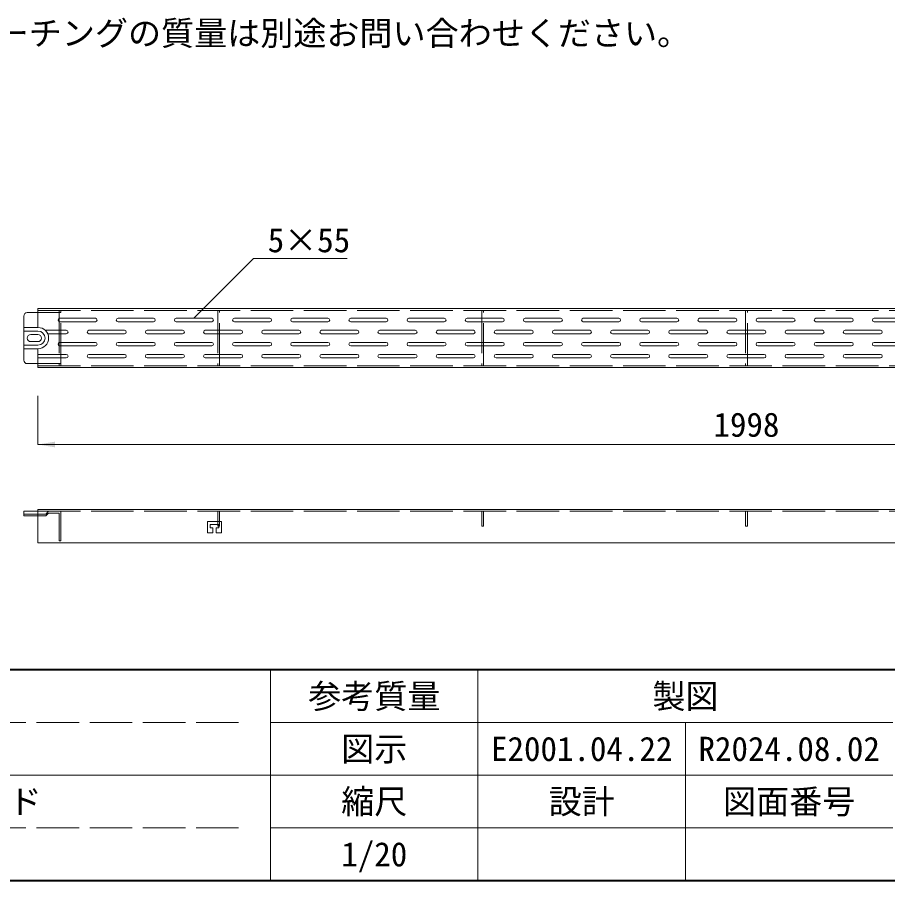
# Model space of a CAD drawing. Units: millimetres at full size; details may follow other scales. Extents: x 1009 to 10088, y 2190 to 8656.
# Drawn here: x 7753 to 8980, y 2390 to 3607 of the extents above; entities that cross this region are included whole.
import ezdxf
from ezdxf.enums import TextEntityAlignment as Align

# ---------------------------------------------------------------- set-up
doc = ezdxf.new("R2010")
doc.units = ezdxf.units.MM
doc.header["$LTSCALE"] = 10
doc.linetypes.add('DASHED', pattern=[7.5, 6, -1.5])
doc.linetypes.add('USER2', pattern=[57.15, 38.1, -6.35, 6.35, -6.35])
for name, color, linetype, lineweight in [('(0-0)', 4, 'Continuous', 13), ('図枠', 7, 'Continuous', 5), ('寸法線', 7, 'Continuous', 9), ('引出線', 4, 'Continuous', 13), ('補助線', 8, 'USER2', 9), ('ｸﾞﾚｰﾁﾝｸﾞ', 4, 'Continuous', 5)]:
    doc.layers.add(name, color=color, linetype=linetype, lineweight=lineweight)
doc.layers.add('文字', color=7, linetype='Continuous')
doc.styles.add('ＭＳ ゴシック', font='')
doc.styles.get('ＭＳ ゴシック').set_extended_font_data('MS Gothic')

# ---------------------------------------------------------------- blocks, each defined once
blk = doc.blocks.new('filled_arrow')
at = {"color": 0, "linetype": 'Continuous', "lineweight": -2}
blk.add_solid([(7.5, 1.25), (0, 0), (7.5, -1.25)], dxfattribs=at)

msp = doc.modelspace()

# ---------------------------------------------------------------- linework, layer by layer
at = {"layer": '(0-0)', "color": 7, "lineweight": 5}
for p, q in [((7767.38, 3190.89), (7782.38, 3190.89)), ((9780.37, 3196.39), (7782.38, 3196.39)), ((7782.38, 3196.39), (7782.38, 3169.89)), ((7762.38, 3123.89), (7762.38, 3185.89)), ((7762.38, 3169.89), (7762.38, 3139.89)), ((7782.38, 3169.89), (7762.38, 3169.89)), ((7762.38, 3164.89), (7762.38, 3144.89)), ((7782.38, 3164.89), (7762.38, 3164.89)), ((7782.38, 3159.89), (7772.38, 3159.89)), ((7762.38, 3144.89), (7782.38, 3144.89)), ((7772.38, 3149.89), (7782.38, 3149.89)), ((7762.38, 3139.89), (7782.38, 3139.89)), ((7782.38, 3139.89), (7782.38, 3113.39)), ((7782.38, 3118.89), (7767.38, 3118.89)), ((7782.38, 3113.39), (9780.37, 3113.39)), ((7762.38, 2906.89), (7762.38, 2910.89)), ((7762.38, 2910.89), (7782.38, 2910.89)), ((7782.38, 2913.39), (7782.38, 2866.39)), ((9780.37, 2913.39), (7782.38, 2913.39)), ((7762.38, 2906.89), (7762.38, 2904.39)), ((7782.38, 2906.89), (7762.38, 2906.89)), ((7762.38, 2904.39), (7782.38, 2904.39)), ((8021.38, 2880.39), (8021.38, 2896.39)), ((8021.38, 2896.39), (8031.38, 2896.39)), ((8031.38, 2896.39), (8041.37, 2896.39)), ((8041.37, 2896.39), (8041.37, 2880.39)), ((8025.37, 2892.39), (8025.37, 2887.39)), ((8037.38, 2892.39), (8025.37, 2892.39)), ((8025.37, 2887.39), (8028.88, 2887.39)), ((8028.88, 2887.39), (8028.88, 2880.39)), ((8033.88, 2880.39), (8033.88, 2887.39)), ((8033.88, 2887.39), (8037.38, 2887.39)), ((8037.38, 2887.39), (8037.38, 2892.39)), ((8028.88, 2880.39), (8021.38, 2880.39)), ((8041.37, 2880.39), (8033.88, 2880.39)), ((7782.38, 2866.39), (9780.37, 2866.39))]:
    msp.add_line(p, q, dxfattribs=at)
at = {"layer": '(0-0)', "color": 7, "linetype": 'DASHED', "lineweight": 5}
for p, q in [((7782.38, 3193.89), (9780.37, 3193.89)), ((7814.88, 3193.89), (7812.38, 3193.89)), ((7782.38, 3115.89), (9780.37, 3115.89)), ((7812.38, 3115.89), (7814.88, 3115.89)), ((7782.38, 2910.89), (9780.37, 2910.89)), ((7797.38, 2910.89), (7793.38, 2906.89)), ((7793.38, 2904.39), (7797.38, 2908.39)), ((7814.88, 2910.89), (7797.38, 2910.89)), ((7797.38, 2908.39), (7812.38, 2908.39)), ((7812.38, 2908.39), (7812.38, 2869.39)), ((7814.88, 2869.39), (7814.88, 2910.89)), ((7793.38, 2906.89), (7782.38, 2906.89)), ((7782.38, 2904.39), (7793.38, 2904.39)), ((7812.38, 2869.39), (7814.88, 2869.39))]:
    msp.add_line(p, q, dxfattribs=at)
at = {"layer": '(0-0)', "linetype": 'DASHED', "lineweight": 5}
for p, q in [((8036.12, 2910.89), (8036.12, 2889.89)), ((8038.63, 2910.89), (8036.12, 2910.89)), ((8038.63, 2889.89), (8038.63, 2910.89)), ((8408.12, 2910.89), (8408.12, 2889.89)), ((8410.62, 2910.89), (8408.12, 2910.89)), ((8410.62, 2889.89), (8410.62, 2910.89)), ((8780.12, 2910.89), (8780.12, 2889.89)), ((8782.62, 2910.89), (8780.12, 2910.89)), ((8782.62, 2889.89), (8782.62, 2910.89)), ((8036.12, 2889.89), (8038.63, 2889.89)), ((8408.12, 2889.89), (8410.62, 2889.89)), ((8780.12, 2889.89), (8782.62, 2889.89))]:
    msp.add_line(p, q, dxfattribs=at)
at = {"layer": '(0-0)', "color": 7, "lineweight": 5}
for centre, radius, start, end in [((7767.38, 3185.89), 5, 90, 180), ((7782.38, 3154.89), 15, 270, 90), ((7782.38, 3154.89), 15, 0, 90), ((7772.38, 3154.89), 5, 90, 180), ((7772.38, 3154.89), 5, 180, 270), ((7782.38, 3154.89), 10, 0, 90), ((7782.38, 3154.89), 5, 0, 90), ((7782.38, 3154.89), 15, 270, 0), ((7782.38, 3154.89), 10, 270, 0), ((7782.38, 3154.89), 5, 270, 0), ((7767.38, 3123.89), 5, 180, 270)]:
    msp.add_arc(centre, radius, start, end, dxfattribs=at)
at = {"layer": '図枠', "lineweight": 13}
for p, q in [((9887.86, 2687.37), (6287.86, 2687.37)), ((8110.36, 2390.37), (8110.36, 2687.37)), ((8402.86, 2390.37), (8402.86, 2687.37)), ((8987.86, 2613.12), (8110.36, 2613.12)), ((8695.36, 2390.37), (8695.36, 2613.12)), ((8987.86, 2538.87), (6287.86, 2538.87)), ((8987.86, 2464.62), (8110.36, 2464.62))]:
    msp.add_line(p, q, dxfattribs=at)
at = {"layer": '図枠', "linetype": 'DASHED', "lineweight": 9}
for p, q in [((8065.36, 2613.12), (6647.86, 2613.12)), ((8065.36, 2464.62), (6647.86, 2464.62))]:
    msp.add_line(p, q, dxfattribs=at)
at = {"layer": '図枠', "lineweight": 40}
msp.add_line((6287.86, 2390.37), (9887.86, 2390.37), dxfattribs=at)
at = {"layer": '寸法線', "lineweight": 13}
for p, q in [((7782.38, 3073.39), (7782.38, 3004.95)), ((7782.38, 3004.95), (9780.37, 3004.95))]:
    msp.add_line(p, q, dxfattribs=at)
at = {"layer": '引出線'}
msp.add_lwpolyline([(8002.38, 3182.89), (8086.36, 3266.87), (8218.56, 3266.87)], dxfattribs=at)
at = {"layer": '補助線', "linetype": 'Continuous', "lineweight": 40}
msp.add_line((9887.86, 2687.37), (6287.86, 2687.37), dxfattribs=at)
at = {"layer": 'ｸﾞﾚｰﾁﾝｸﾞ', "linetype": 'DASHED'}
for p, q in [((7782.38, 3190.89), (7814.88, 3190.89)), ((7812.38, 3193.89), (7812.38, 3115.89)), ((7814.88, 3115.89), (7814.88, 3193.89)), ((8036.12, 3193.89), (8036.12, 3115.89)), ((8038.63, 3193.89), (8036.12, 3193.89)), ((8038.63, 3115.89), (8038.63, 3193.89)), ((8408.12, 3193.89), (8408.12, 3115.89)), ((8410.62, 3193.89), (8408.12, 3193.89)), ((8410.62, 3115.89), (8410.62, 3193.89)), ((8780.12, 3193.89), (8780.12, 3115.89)), ((8782.62, 3193.89), (8780.12, 3193.89)), ((8782.62, 3115.89), (8782.62, 3193.89)), ((7814.88, 3118.89), (7782.38, 3118.89)), ((8036.12, 3115.89), (8038.63, 3115.89)), ((8408.12, 3115.89), (8410.62, 3115.89)), ((8780.12, 3115.89), (8782.62, 3115.89))]:
    msp.add_line(p, q, dxfattribs=at)
at = {"layer": 'ｸﾞﾚｰﾁﾝｸﾞ'}
for p, q in [((7863.38, 3182.89), (7813.38, 3182.89)), ((7813.38, 3177.89), (7863.38, 3177.89)), ((7945.38, 3182.89), (7895.38, 3182.89)), ((7895.38, 3177.89), (7945.38, 3177.89)), ((8027.38, 3182.89), (7977.38, 3182.89)), ((7977.38, 3177.89), (8027.38, 3177.89)), ((8109.37, 3182.89), (8059.37, 3182.89)), ((8059.37, 3177.89), (8109.37, 3177.89)), ((8191.37, 3182.89), (8141.37, 3182.89)), ((8141.37, 3177.89), (8191.37, 3177.89)), ((8273.37, 3182.89), (8223.37, 3182.89)), ((8223.37, 3177.89), (8273.37, 3177.89)), ((8355.37, 3182.89), (8305.37, 3182.89)), ((8305.37, 3177.89), (8355.37, 3177.89)), ((8437.37, 3182.89), (8387.37, 3182.89)), ((8387.37, 3177.89), (8437.37, 3177.89)), ((8519.37, 3182.89), (8469.37, 3182.89)), ((8469.37, 3177.89), (8519.37, 3177.89)), ((8601.37, 3182.89), (8551.37, 3182.89)), ((8551.37, 3177.89), (8601.37, 3177.89)), ((8683.37, 3182.89), (8633.37, 3182.89)), ((8633.37, 3177.89), (8683.37, 3177.89)), ((8765.37, 3182.89), (8715.37, 3182.89)), ((8715.37, 3177.89), (8765.37, 3177.89)), ((8847.37, 3182.89), (8797.37, 3182.89)), ((8797.37, 3177.89), (8847.37, 3177.89)), ((8929.37, 3182.89), (8879.37, 3182.89)), ((8879.37, 3177.89), (8929.37, 3177.89)), ((9011.37, 3182.89), (8961.37, 3182.89)), ((8961.37, 3177.89), (9011.37, 3177.89)), ((7822.38, 3165.89), (7792.57, 3165.89)), ((7904.38, 3165.89), (7854.38, 3165.89)), ((7986.38, 3165.89), (7936.37, 3165.89)), ((8068.38, 3165.89), (8018.38, 3165.89)), ((8150.38, 3165.89), (8100.37, 3165.89)), ((8232.38, 3165.89), (8182.37, 3165.89)), ((8314.38, 3165.89), (8264.37, 3165.89)), ((8396.37, 3165.89), (8346.37, 3165.89)), ((8478.37, 3165.89), (8428.37, 3165.89)), ((8560.37, 3165.89), (8510.37, 3165.89)), ((8642.37, 3165.89), (8592.37, 3165.89)), ((8724.37, 3165.89), (8674.37, 3165.89)), ((8806.37, 3165.89), (8756.37, 3165.89)), ((8888.37, 3165.89), (8838.37, 3165.89)), ((8970.37, 3165.89), (8920.37, 3165.89)), ((7796.12, 3160.89), (7822.38, 3160.89)), ((7854.38, 3160.89), (7904.38, 3160.89)), ((7936.37, 3160.89), (7986.38, 3160.89)), ((8018.38, 3160.89), (8068.38, 3160.89)), ((8100.37, 3160.89), (8150.38, 3160.89)), ((8182.37, 3160.89), (8232.38, 3160.89)), ((8264.37, 3160.89), (8314.38, 3160.89)), ((8346.37, 3160.89), (8396.37, 3160.89)), ((8428.37, 3160.89), (8478.37, 3160.89)), ((8510.37, 3160.89), (8560.37, 3160.89)), ((8592.37, 3160.89), (8642.37, 3160.89)), ((8674.37, 3160.89), (8724.37, 3160.89)), ((8756.37, 3160.89), (8806.37, 3160.89)), ((8838.37, 3160.89), (8888.37, 3160.89)), ((8920.37, 3160.89), (8970.37, 3160.89)), ((7863.38, 3148.89), (7813.38, 3148.89)), ((7813.38, 3143.89), (7863.38, 3143.89)), ((7945.38, 3148.89), (7895.38, 3148.89)), ((7895.38, 3143.89), (7945.38, 3143.89)), ((8027.38, 3148.89), (7977.38, 3148.89)), ((7977.38, 3143.89), (8027.38, 3143.89)), ((8109.37, 3148.89), (8059.37, 3148.89)), ((8059.37, 3143.89), (8109.37, 3143.89)), ((8191.37, 3148.89), (8141.37, 3148.89)), ((8141.37, 3143.89), (8191.37, 3143.89)), ((8273.37, 3148.89), (8223.37, 3148.89)), ((8223.37, 3143.89), (8273.37, 3143.89)), ((8355.37, 3148.89), (8305.37, 3148.89)), ((8305.37, 3143.89), (8355.37, 3143.89)), ((8437.37, 3148.89), (8387.37, 3148.89)), ((8387.37, 3143.89), (8437.37, 3143.89)), ((8519.37, 3148.89), (8469.37, 3148.89)), ((8469.37, 3143.89), (8519.37, 3143.89)), ((8601.37, 3148.89), (8551.37, 3148.89)), ((8551.37, 3143.89), (8601.37, 3143.89)), ((8683.37, 3148.89), (8633.37, 3148.89)), ((8633.37, 3143.89), (8683.37, 3143.89)), ((8765.37, 3148.89), (8715.37, 3148.89)), ((8715.37, 3143.89), (8765.37, 3143.89)), ((8847.37, 3148.89), (8797.37, 3148.89)), ((8797.37, 3143.89), (8847.37, 3143.89)), ((8929.37, 3148.89), (8879.37, 3148.89)), ((8879.37, 3143.89), (8929.37, 3143.89)), ((9011.37, 3148.89), (8961.37, 3148.89)), ((8961.37, 3143.89), (9011.37, 3143.89)), ((7822.38, 3131.89), (7782.38, 3131.89)), ((7904.38, 3131.89), (7854.38, 3131.89)), ((7986.38, 3131.89), (7936.37, 3131.89)), ((8068.38, 3131.89), (8018.38, 3131.89)), ((8150.38, 3131.89), (8100.37, 3131.89)), ((8232.38, 3131.89), (8182.37, 3131.89)), ((8314.38, 3131.89), (8264.37, 3131.89)), ((8396.37, 3131.89), (8346.37, 3131.89)), ((8478.37, 3131.89), (8428.37, 3131.89)), ((8560.37, 3131.89), (8510.37, 3131.89)), ((8642.37, 3131.89), (8592.37, 3131.89)), ((8724.37, 3131.89), (8674.37, 3131.89)), ((8806.37, 3131.89), (8756.37, 3131.89)), ((8888.37, 3131.89), (8838.37, 3131.89)), ((8970.37, 3131.89), (8920.37, 3131.89)), ((7782.38, 3126.89), (7822.38, 3126.89)), ((7854.38, 3126.89), (7904.38, 3126.89)), ((7936.37, 3126.89), (7986.38, 3126.89)), ((8018.38, 3126.89), (8068.38, 3126.89)), ((8100.37, 3126.89), (8150.38, 3126.89)), ((8182.37, 3126.89), (8232.38, 3126.89)), ((8264.37, 3126.89), (8314.38, 3126.89)), ((8346.37, 3126.89), (8396.37, 3126.89)), ((8428.37, 3126.89), (8478.37, 3126.89)), ((8510.37, 3126.89), (8560.37, 3126.89)), ((8592.37, 3126.89), (8642.37, 3126.89)), ((8674.37, 3126.89), (8724.37, 3126.89)), ((8756.37, 3126.89), (8806.37, 3126.89)), ((8838.37, 3126.89), (8888.37, 3126.89)), ((8920.37, 3126.89), (8970.37, 3126.89))]:
    msp.add_line(p, q, dxfattribs=at)
for centre, start, end in [((7813.38, 3180.39), 90, 270), ((7863.38, 3180.39), 270, 90), ((7895.38, 3180.39), 90, 270), ((7945.38, 3180.39), 270, 90), ((7977.38, 3180.39), 90, 270), ((8027.38, 3180.39), 270, 90), ((8059.37, 3180.39), 90, 270), ((8109.37, 3180.39), 270, 90), ((8141.37, 3180.39), 90, 270), ((8191.37, 3180.39), 270, 90), ((8223.37, 3180.39), 90, 270), ((8273.37, 3180.39), 270, 90), ((8305.37, 3180.39), 90, 270), ((8355.37, 3180.39), 270, 90), ((8387.37, 3180.39), 90, 270), ((8437.37, 3180.39), 270, 90), ((8469.37, 3180.39), 90, 270), ((8519.37, 3180.39), 270, 90), ((8551.37, 3180.39), 90, 270), ((8601.37, 3180.39), 270, 90), ((8633.37, 3180.39), 90, 270), ((8683.37, 3180.39), 270, 90), ((8715.37, 3180.39), 90, 270), ((8765.37, 3180.39), 270, 90), ((8797.37, 3180.39), 90, 270), ((8847.37, 3180.39), 270, 90), ((8879.37, 3180.39), 90, 270), ((8929.37, 3180.39), 270, 90), ((8961.37, 3180.39), 90, 270), ((7822.38, 3163.39), 270, 90), ((7854.38, 3163.39), 90, 270), ((7904.38, 3163.39), 270, 90), ((7936.37, 3163.39), 90, 270), ((7986.38, 3163.39), 270, 90), ((8018.38, 3163.39), 90, 270), ((8068.38, 3163.39), 270, 90), ((8100.37, 3163.39), 90, 270), ((8150.38, 3163.39), 270, 90), ((8182.37, 3163.39), 90, 270), ((8232.38, 3163.39), 270, 90), ((8264.37, 3163.39), 90, 270), ((8314.38, 3163.39), 270, 90), ((8346.37, 3163.39), 90, 270), ((8396.37, 3163.39), 270, 90), ((8428.37, 3163.39), 90, 270), ((8478.37, 3163.39), 270, 90), ((8510.37, 3163.39), 90, 270), ((8560.37, 3163.39), 270, 90), ((8592.37, 3163.39), 90, 270), ((8642.37, 3163.39), 270, 90), ((8674.37, 3163.39), 90, 270), ((8724.37, 3163.39), 270, 90), ((8756.37, 3163.39), 90, 270), ((8806.37, 3163.39), 270, 90), ((8838.37, 3163.39), 90, 270), ((8888.37, 3163.39), 270, 90), ((8920.37, 3163.39), 90, 270), ((8970.37, 3163.39), 270, 90), ((7813.38, 3146.39), 90, 270), ((7863.38, 3146.39), 270, 90), ((7895.38, 3146.39), 90, 270), ((7945.38, 3146.39), 270, 90), ((7977.38, 3146.39), 90, 270), ((8027.38, 3146.39), 270, 90), ((8059.37, 3146.39), 90, 270), ((8109.37, 3146.39), 270, 90), ((8141.37, 3146.39), 90, 270), ((8191.37, 3146.39), 270, 90), ((8223.37, 3146.39), 90, 270), ((8273.37, 3146.39), 270, 90), ((8305.37, 3146.39), 90, 270), ((8355.37, 3146.39), 270, 90), ((8387.37, 3146.39), 90, 270), ((8437.37, 3146.39), 270, 90), ((8469.37, 3146.39), 90, 270), ((8519.37, 3146.39), 270, 90), ((8551.37, 3146.39), 90, 270), ((8601.37, 3146.39), 270, 90), ((8633.37, 3146.39), 90, 270), ((8683.37, 3146.39), 270, 90), ((8715.37, 3146.39), 90, 270), ((8765.37, 3146.39), 270, 90), ((8797.37, 3146.39), 90, 270), ((8847.37, 3146.39), 270, 90), ((8879.37, 3146.39), 90, 270), ((8929.37, 3146.39), 270, 90), ((8961.37, 3146.39), 90, 270), ((7822.38, 3129.39), 270, 90), ((7854.38, 3129.39), 90, 270), ((7904.38, 3129.39), 270, 90), ((7936.37, 3129.39), 90, 270), ((7986.38, 3129.39), 270, 90), ((8018.38, 3129.39), 90, 270), ((8068.38, 3129.39), 270, 90), ((8100.37, 3129.39), 90, 270), ((8150.38, 3129.39), 270, 90), ((8182.37, 3129.39), 90, 270), ((8232.38, 3129.39), 270, 90), ((8264.37, 3129.39), 90, 270), ((8314.38, 3129.39), 270, 90), ((8346.37, 3129.39), 90, 270), ((8396.37, 3129.39), 270, 90), ((8428.37, 3129.39), 90, 270), ((8478.37, 3129.39), 270, 90), ((8510.37, 3129.39), 90, 270), ((8560.37, 3129.39), 270, 90), ((8592.37, 3129.39), 90, 270), ((8642.37, 3129.39), 270, 90), ((8674.37, 3129.39), 90, 270), ((8724.37, 3129.39), 270, 90), ((8756.37, 3129.39), 90, 270), ((8806.37, 3129.39), 270, 90), ((8838.37, 3129.39), 90, 270), ((8888.37, 3129.39), 270, 90), ((8920.37, 3129.39), 90, 270), ((8970.37, 3129.39), 270, 90)]:
    msp.add_arc(centre, 2.5, start, end, dxfattribs=at)

# ---------------------------------------------------------------- block references
at = {"layer": '寸法線', "lineweight": 13, "xscale": 3.2, "yscale": 3.2}
msp.add_blockref('filled_arrow', (7782.38, 3004.95), dxfattribs=at)
at = {"layer": '引出線', "xscale": 0.16, "yscale": 0.16, "rotation": 45}
msp.add_blockref('filled_arrow', (8002.38, 3182.89), dxfattribs=at)

# ---------------------------------------------------------------- texts
at = {"layer": '図枠', "style": 'ＭＳ ゴシック'}
for s, p in [('参考質量', (8256.61, 2650.25)), ('製図', (8695.36, 2650.25)), ('図示', (8256.61, 2576)), ('E2001.04.22', (8549.11, 2576)), ('R2024.08.02', (8841.61, 2576)), (' アングルタイプ・専用オリジナルリッド', (7356.61, 2501.75)), ('縮尺', (8256.61, 2501.75)), ('設計', (8549.11, 2501.75)), ('図面番号', (8841.61, 2501.75)), ('1/20', (8256.61, 2427.5))]:
    msp.add_text(s, height=34.18, dxfattribs=at).set_placement(p, align=Align.MIDDLE_CENTER)
at = {"layer": '寸法線', "style": 'ＭＳ ゴシック'}
msp.add_text('1998', height=34.18, dxfattribs=at).set_placement((8781.37, 3032.95), align=Align.MIDDLE_CENTER)
at = {"layer": '引出線', "style": 'ＭＳ ゴシック'}
msp.add_text('5×55', height=34.18, dxfattribs=at).set_placement((8106.36, 3310.07), align=Align.TOP_LEFT)
at = {"layer": '文字', "style": 'ＭＳ ゴシック'}
msp.add_text('(注) 参考質量は桝本体の参考質量です。受け枠・グレーチングの質量は別途お問い合わせください。', height=34.18, dxfattribs=at).set_placement((7641.39, 3584.58), align=Align.MIDDLE_CENTER)

doc.saveas('drawing.dxf')
